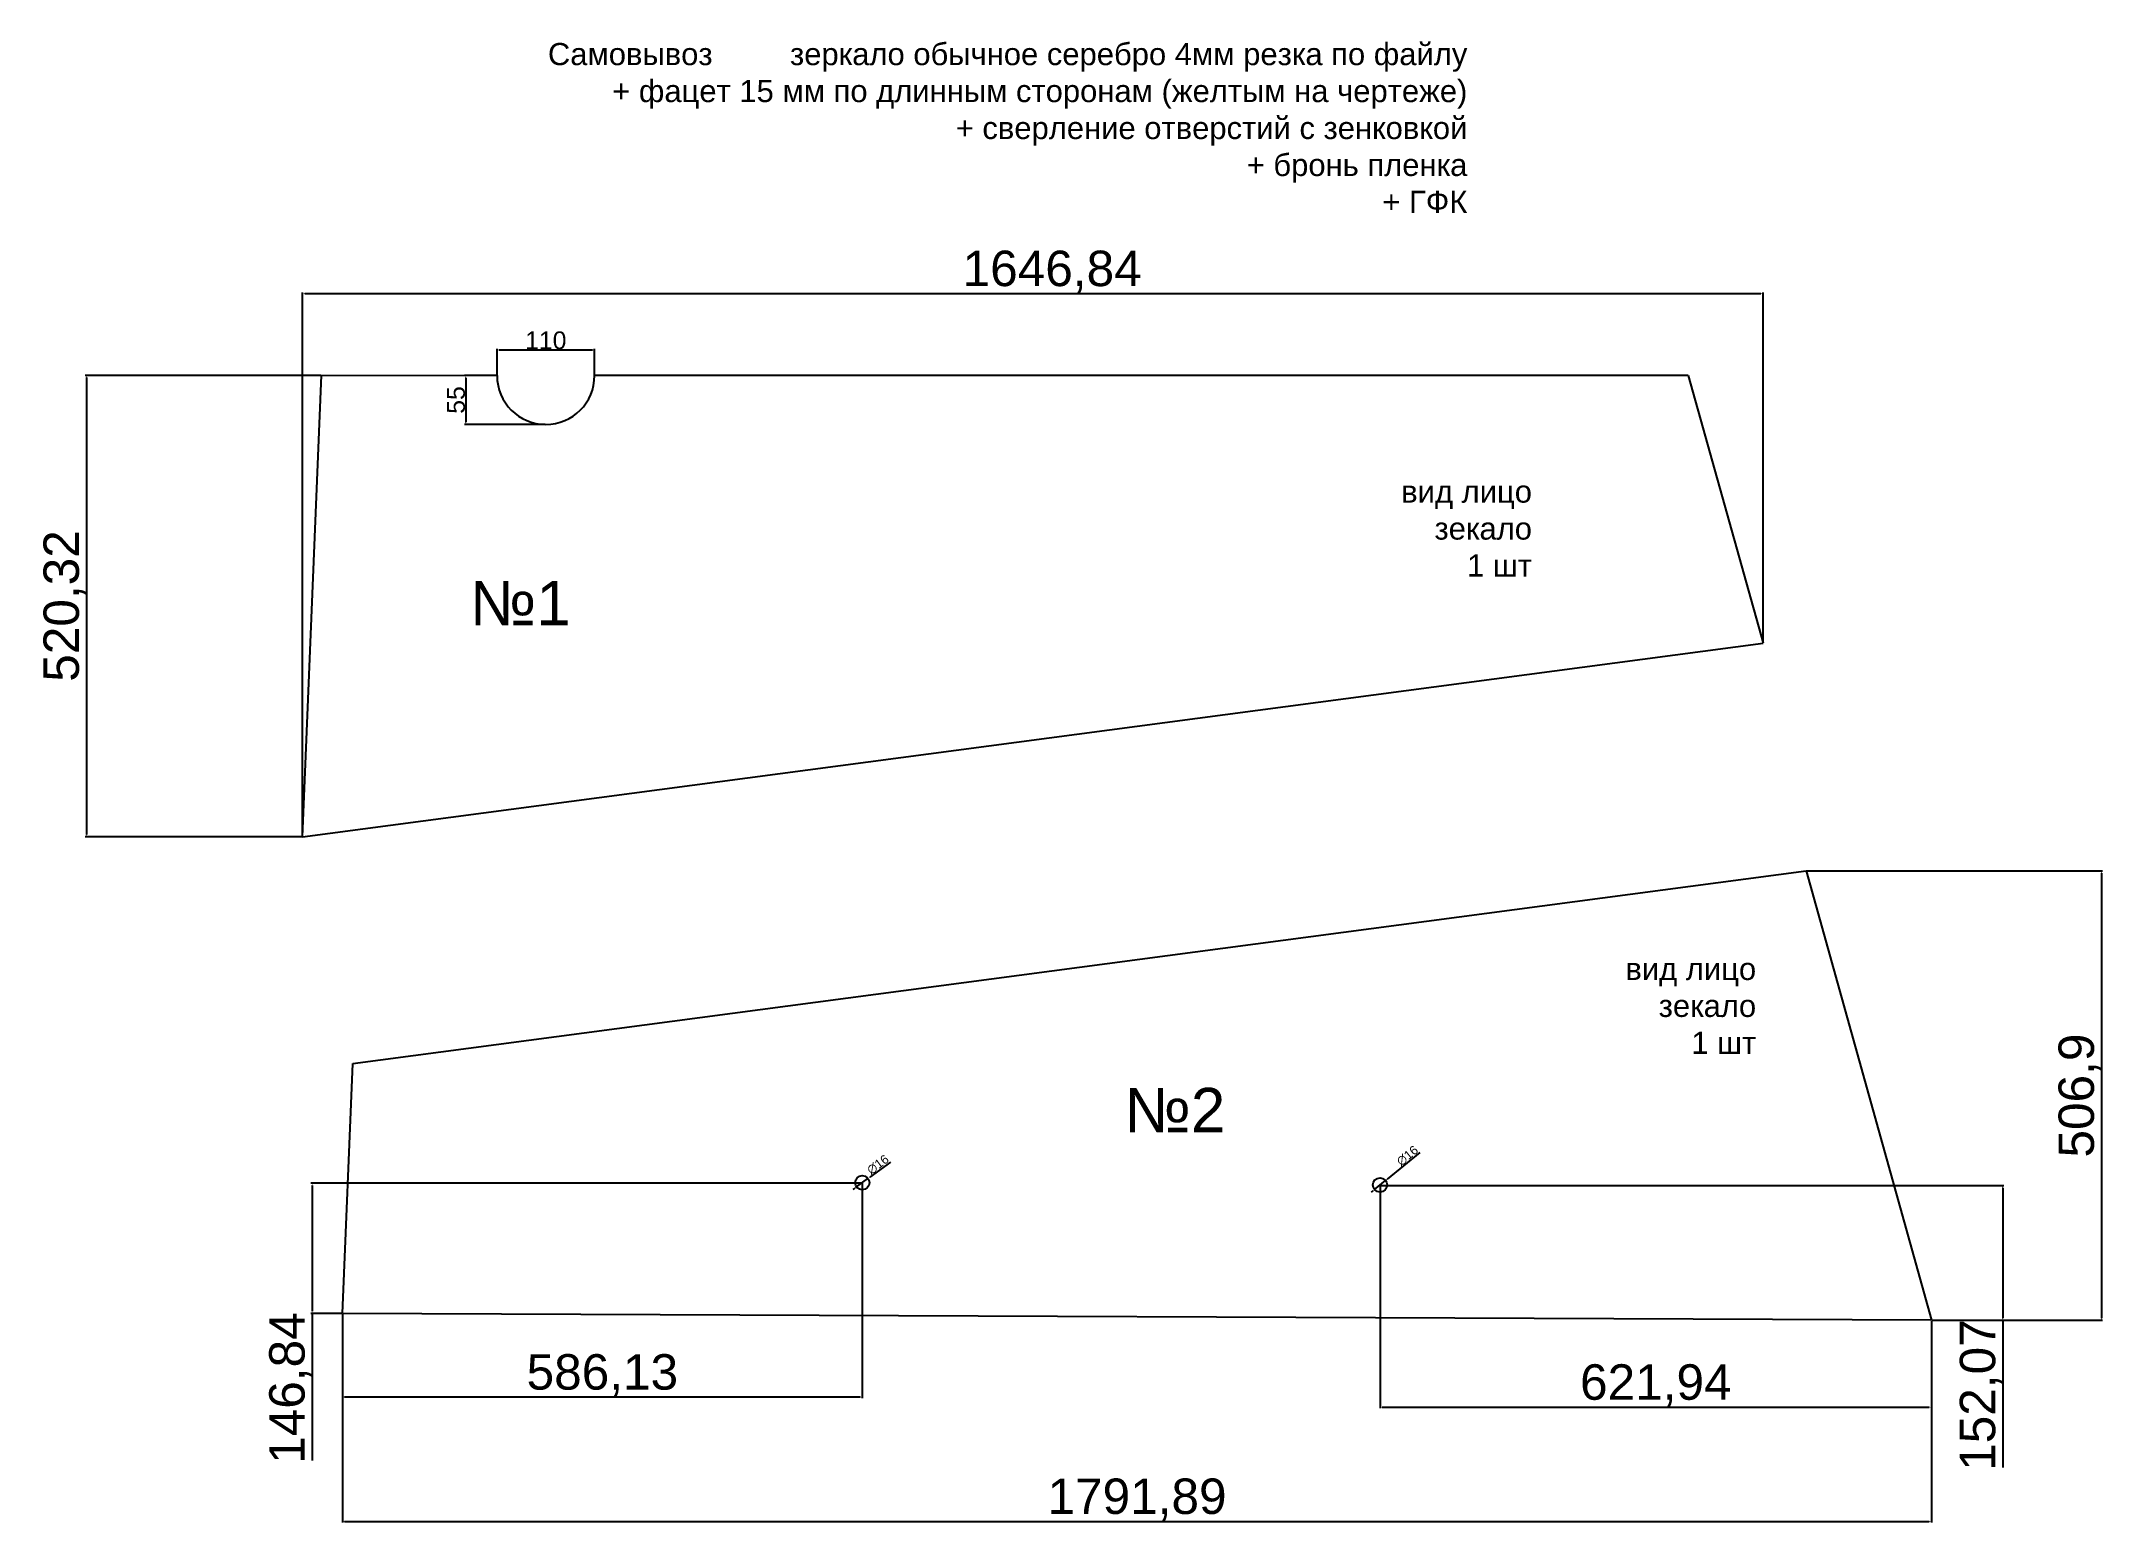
# Model space of a CAD drawing. Header units: millimetres. Extents: x 681 to 3006, y 803 to 2474.
import ezdxf

# ---------------------------------------------------------------- set-up
doc = ezdxf.new("R2010")
doc.units = ezdxf.units.MM
doc.styles.get("Standard").update_dxf_attribs({"font": 'arial.ttf'})
doc.dimstyles.new('ISO-25', dxfattribs={"dimtxt": 2.5, "dimasz": 2.5, "dimexe": 1.25, "dimexo": 0.625, "dimtad": 1, "dimtxsty": 'Standard', "dimcen": 2.5, "dimadec": 0, "dimazin": 0, "dimtfac": 1, "dimtmove": 0, "dimatfit": 3, "dimfxl": 1, "dimarcsym": 0})

# ---------------------------------------------------------------- blocks, each defined once
blk = doc.blocks.new('*D1')
at = {"color": 0, "lineweight": -2, "transparency": 16777216}
for p, q in [((1638.6, 1209.9), (1615.2, 1192.8)), ((1600.3, 1181.9), (1613.2, 1191.4)), ((1598.3, 1180.4), (1596.3, 1179))]:
    blk.add_line(p, q, dxfattribs=at)
at = {"color": 0, "transparency": 16777216}
for points in [[(1615, 1193.2), (1615.5, 1192.5), (1613.2, 1191.4)], [(1598.5, 1180.1), (1598, 1180.8), (1600.3, 1181.9)]]:
    blk.add_solid(points, dxfattribs=at)
at = {"layer": 'Defpoints', "color": 0, "transparency": 16777216}
for p in [(1613.2, 1191.4), (1600.3, 1181.9)]:
    blk.add_point(p, dxfattribs=at)
at = {"color": 0, "transparency": 16777216, "insert": (1624.4, 1207), "char_height": 10, "attachment_point": 5, "rotation": 36.1899}
blk.add_mtext('∅16', dxfattribs=at)
blk = doc.blocks.new('*D2')
at = {"color": 0, "lineweight": -2, "transparency": 16777216}
for p, q in [((2235.6, 1220.7), (2198.7, 1190.7)), ((2184.4, 1179.1), (2196.8, 1189.1)), ((2182.4, 1177.5), (2180.5, 1175.9))]:
    blk.add_line(p, q, dxfattribs=at)
at = {"color": 0, "transparency": 16777216}
for points in [[(2198.5, 1191), (2199, 1190.4), (2196.8, 1189.1)], [(2182.7, 1177.2), (2182.2, 1177.8), (2184.4, 1179.1)]]:
    blk.add_solid(points, dxfattribs=at)
at = {"layer": 'Defpoints', "color": 0, "transparency": 16777216}
for p in [(2196.8, 1189.1), (2184.4, 1179.1)]:
    blk.add_point(p, dxfattribs=at)
at = {"color": 0, "transparency": 16777216, "insert": (2221.5, 1217), "char_height": 10, "attachment_point": 5, "rotation": 39.0941}
blk.add_mtext('∅16', dxfattribs=at)
blk = doc.blocks.new('*D7')
at = {"color": 0, "lineweight": -2, "transparency": 16777216}
for p, q in [((996.3, 2097.1), (730.6, 2097.1)), ((731.9, 2094.6), (731.9, 1579.3)), ((975, 1576.8), (730.6, 1576.8))]:
    blk.add_line(p, q, dxfattribs=at)
at = {"color": 0, "transparency": 16777216}
for points in [[(732.3, 2094.6), (731.4, 2094.6), (731.9, 2097.1)], [(731.4, 1579.3), (732.3, 1579.3), (731.9, 1576.8)]]:
    blk.add_solid(points, dxfattribs=at)
at = {"layer": 'Defpoints', "color": 0, "transparency": 16777216}
for p in [(996.9, 2097.1), (731.9, 1576.8), (975.7, 1576.8)]:
    blk.add_point(p, dxfattribs=at)
at = {"color": 0, "transparency": 16777216, "insert": (707.2, 1837), "char_height": 40, "attachment_point": 5, "rotation": 90}
blk.add_mtext('520,32', dxfattribs=at)
blk = doc.blocks.new('*D8')
at = {"color": 0, "lineweight": -2, "transparency": 16777216}
for p, q in [((975.7, 1577.4), (975.7, 2190.6)), ((978.2, 2189.3), (2620, 2189.3)), ((2622.5, 1795.8), (2622.5, 2190.6))]:
    blk.add_line(p, q, dxfattribs=at)
at = {"color": 0, "transparency": 16777216}
for points in [[(978.2, 2189.7), (978.2, 2188.9), (975.7, 2189.3)], [(2620, 2189.7), (2620, 2188.9), (2622.5, 2189.3)]]:
    blk.add_solid(points, dxfattribs=at)
at = {"layer": 'Defpoints', "color": 0, "transparency": 16777216}
for p in [(2622.5, 2189.3), (2622.5, 1795.1), (975.7, 1576.8)]:
    blk.add_point(p, dxfattribs=at)
at = {"color": 0, "transparency": 16777216, "insert": (1820.9, 2214), "char_height": 40, "attachment_point": 5}
blk.add_mtext('1646,84', dxfattribs=at)
blk = doc.blocks.new('*D9')
at = {"color": 0, "lineweight": -2, "transparency": 16777216}
for p, q in [((1606.8, 1186), (1606.8, 943.6)), ((1020.6, 1038.5), (1020.6, 943.6)), ((1604.3, 944.9), (1023.1, 944.9))]:
    blk.add_line(p, q, dxfattribs=at)
at = {"color": 0, "transparency": 16777216}
for points in [[(1023.1, 945.3), (1023.1, 944.4), (1020.6, 944.9)], [(1604.3, 944.4), (1604.3, 945.3), (1606.8, 944.9)]]:
    blk.add_solid(points, dxfattribs=at)
at = {"layer": 'Defpoints', "color": 0, "transparency": 16777216}
for p in [(1606.8, 1186.6), (1020.6, 1039.2), (1020.6, 944.9)]:
    blk.add_point(p, dxfattribs=at)
at = {"color": 0, "transparency": 16777216, "insert": (1313.7, 969.5), "char_height": 40, "attachment_point": 5}
blk.add_mtext('586,13', dxfattribs=at)
blk = doc.blocks.new('*D10')
at = {"color": 0, "lineweight": -2, "transparency": 16777216}
for p, q in [((1606.1, 1186), (985.1, 1186)), ((986.4, 1183.5), (986.4, 1041.7)), ((1020, 1039.2), (985.1, 1039.2)), ((986.4, 1039.2), (986.4, 873.3))]:
    blk.add_line(p, q, dxfattribs=at)
at = {"color": 0, "transparency": 16777216}
for points in [[(986.8, 1183.5), (986, 1183.5), (986.4, 1186)], [(986, 1041.7), (986.8, 1041.7), (986.4, 1039.2)]]:
    blk.add_solid(points, dxfattribs=at)
at = {"layer": 'Defpoints', "color": 0, "transparency": 16777216}
for p in [(1606.8, 1186), (986.4, 1039.2), (1020.6, 1039.2)]:
    blk.add_point(p, dxfattribs=at)
at = {"color": 0, "transparency": 16777216, "insert": (961.7, 955), "char_height": 40, "attachment_point": 5, "rotation": 90}
blk.add_mtext('146,84', dxfattribs=at)
blk = doc.blocks.new('*D11')
at = {"color": 0, "lineweight": -2, "transparency": 16777216}
for p, q in [((2190.6, 1183.5), (2190.6, 932.2)), ((2812.5, 1030.8), (2812.5, 932.2)), ((2193.1, 933.5), (2810, 933.5))]:
    blk.add_line(p, q, dxfattribs=at)
at = {"color": 0, "transparency": 16777216}
for points in [[(2193.1, 933.9), (2193.1, 933.1), (2190.6, 933.5)], [(2810, 933.1), (2810, 933.9), (2812.5, 933.5)]]:
    blk.add_solid(points, dxfattribs=at)
at = {"layer": 'Defpoints', "color": 0, "transparency": 16777216}
for p in [(2190.6, 1184.1), (2812.5, 1031.4), (2812.5, 933.5)]:
    blk.add_point(p, dxfattribs=at)
at = {"color": 0, "transparency": 16777216, "insert": (2501.6, 958.1), "char_height": 40, "attachment_point": 5}
blk.add_mtext('621,94', dxfattribs=at)
blk = doc.blocks.new('*D12')
at = {"color": 0, "lineweight": -2, "transparency": 16777216}
for p, q in [((2191.2, 1183.5), (2894, 1183.5)), ((2892.8, 1181), (2892.8, 1033.9)), ((2813.1, 1031.4), (2894, 1031.4)), ((2892.8, 1031.4), (2892.8, 865.4))]:
    blk.add_line(p, q, dxfattribs=at)
at = {"color": 0, "transparency": 16777216}
for points in [[(2893.2, 1181), (2892.3, 1181), (2892.8, 1183.5)], [(2892.3, 1033.9), (2893.2, 1033.9), (2892.8, 1031.4)]]:
    blk.add_solid(points, dxfattribs=at)
at = {"layer": 'Defpoints', "color": 0, "transparency": 16777216}
for p in [(2190.6, 1183.5), (2812.5, 1031.4), (2892.8, 1031.4)]:
    blk.add_point(p, dxfattribs=at)
at = {"color": 0, "transparency": 16777216, "insert": (2868.1, 947.1), "char_height": 40, "attachment_point": 5, "rotation": 90}
blk.add_mtext('152,07', dxfattribs=at)
blk = doc.blocks.new('*D13')
at = {"color": 0, "lineweight": -2, "transparency": 16777216}
for p, q in [((1020.6, 1038.5), (1020.6, 803.4)), ((2812.5, 1030.2), (2812.5, 803.4)), ((1023.1, 804.7), (2810, 804.7))]:
    blk.add_line(p, q, dxfattribs=at)
at = {"color": 0, "transparency": 16777216}
for points in [[(1023.1, 805.1), (1023.1, 804.3), (1020.6, 804.7)], [(2810, 804.3), (2810, 805.1), (2812.5, 804.7)]]:
    blk.add_solid(points, dxfattribs=at)
at = {"layer": 'Defpoints', "color": 0, "transparency": 16777216}
for p in [(1020.6, 1039.2), (2812.5, 1030.8), (2812.5, 804.7)]:
    blk.add_point(p, dxfattribs=at)
at = {"color": 0, "transparency": 16777216, "insert": (1916.6, 829.3), "char_height": 40, "attachment_point": 5}
blk.add_mtext('1791,89', dxfattribs=at)
blk = doc.blocks.new('*D14')
at = {"color": 0, "lineweight": -2, "transparency": 16777216}
for p, q in [((2671.6, 1538.3), (3005.3, 1538.3)), ((3004, 1535.8), (3004, 1033.9)), ((2813.1, 1031.4), (3005.3, 1031.4))]:
    blk.add_line(p, q, dxfattribs=at)
at = {"color": 0, "transparency": 16777216}
for points in [[(3004.4, 1535.8), (3003.6, 1535.8), (3004, 1538.3)], [(3003.6, 1033.9), (3004.4, 1033.9), (3004, 1031.4)]]:
    blk.add_solid(points, dxfattribs=at)
at = {"layer": 'Defpoints', "color": 0, "transparency": 16777216}
for p in [(2671, 1538.3), (2812.5, 1031.4), (3004, 1031.4)]:
    blk.add_point(p, dxfattribs=at)
at = {"color": 0, "transparency": 16777216, "insert": (2979.4, 1284.9), "char_height": 40, "attachment_point": 5, "rotation": 90}
blk.add_mtext('506,9', dxfattribs=at)
blk = doc.blocks.new('*D15')
at = {"color": 0, "lineweight": -2, "transparency": 16777216}
for p, q in [((1194.9, 2097.4), (1194.9, 2126.9)), ((1197.4, 2125.7), (1302.4, 2125.7)), ((1304.9, 2097.4), (1304.9, 2126.9))]:
    blk.add_line(p, q, dxfattribs=at)
at = {"color": 0, "transparency": 16777216}
for points in [[(1197.4, 2126.1), (1197.4, 2125.3), (1194.9, 2125.7)], [(1302.4, 2125.3), (1302.4, 2126.1), (1304.9, 2125.7)]]:
    blk.add_solid(points, dxfattribs=at)
at = {"layer": 'Defpoints', "color": 0, "transparency": 16777216}
for p in [(1304.9, 2125.7), (1194.9, 2096.8), (1304.9, 2096.8)]:
    blk.add_point(p, dxfattribs=at)
at = {"color": 0, "transparency": 16777216, "insert": (1249.9, 2136.5), "char_height": 20, "attachment_point": 5}
blk.add_mtext('110', dxfattribs=at)
blk = doc.blocks.new('*D16')
at = {"color": 0, "lineweight": -2, "transparency": 16777216}
for p, q in [((1194.3, 2096.8), (1158.4, 2096.8)), ((1159.6, 2094.3), (1159.6, 2044.3)), ((1249.3, 2041.8), (1158.4, 2041.8))]:
    blk.add_line(p, q, dxfattribs=at)
at = {"color": 0, "transparency": 16777216}
for points in [[(1160, 2094.3), (1159.2, 2094.3), (1159.6, 2096.8)], [(1159.2, 2044.3), (1160, 2044.3), (1159.6, 2041.8)]]:
    blk.add_solid(points, dxfattribs=at)
at = {"layer": 'Defpoints', "color": 0, "transparency": 16777216}
for p in [(1194.9, 2096.8), (1159.6, 2041.8), (1249.9, 2041.8)]:
    blk.add_point(p, dxfattribs=at)
at = {"color": 0, "transparency": 16777216, "insert": (1148.8, 2069.3), "char_height": 20, "attachment_point": 5, "rotation": 90}
blk.add_mtext('55', dxfattribs=at)

msp = doc.modelspace()

# ---------------------------------------------------------------- linework, layer by layer
at = {"color": 7}
for p, q in [((975.653, 1576.818), (996.92, 2097.136)), ((996.92, 2097.136), (1194.905, 2096.768)), ((2538.257, 2096.768), (1304.905, 2096.768)), ((2538.257, 2096.768), (2622.491, 1795.137)), ((975.653, 1576.818), (2622.491, 1795.137)), ((1032.156, 1321.061), (2670.964, 1538.316)), ((2670.964, 1538.316), (2812.524, 1031.411)), ((1020.634, 1039.169), (1032.156, 1321.061)), ((2812.524, 1031.411), (1020.634, 1039.169))]:
    msp.add_line(p, q, dxfattribs=at)
for centre in [(1606.764, 1186.632), (2190.583, 1184.105)]:
    msp.add_circle(centre, 8, dxfattribs=at)
msp.add_arc((1249.905, 2096.768), 55, 180, 0, dxfattribs=at)

# ---------------------------------------------------------------- texts
for s, width, gutter_width, heights, insert, char_height, attachment_point in [('{\\fArial|b0|i0|c204|p34;Самовывоз         зеркало обычное серебро }4{\\fArial|b0|i0|c204|p34;мм резка по файлу\\P}+ {\\fArial|b0|i0|c204|p34;фацет }15 {\\fArial|b0|i0|c204|p34;мм по длинным сторонам }({\\fArial|b0|i0|c204|p34;желтым на чертеже})\\P+ {\\fArial|b0|i0|c204|p34;сверление отверстий с зенковкой\\P}+ {\\fArial|b0|i0|c204|p34;бронь пленка\\P}+ {\\fArial|b0|i0|c204|p34;ГФК  }', 1043.35693, 125, [316.73], (2289.089, 2471.943), 25, 3), ('вид лицо зекало\\P1 шт', 239.99297, 125, [-108.436], (2361.946, 1978.552), 25, 3), ('№1', 37.53185, 12.5, [-50.205], (1164.255, 1865.252), 50, 1), ('вид лицо зекало\\P1 шт', 239.99297, 125, [-108.436], (2614.757, 1440.23), 25, 3), ('№2', 58.7455, 12.5, [-50.205], (1902.425, 1293.527), 50, 1)]:
    msp.add_mtext_dynamic_manual_height_columns(s, width=width, gutter_width=gutter_width, heights=heights, dxfattribs=dict(insert=insert, char_height=char_height, attachment_point=attachment_point))

# ---------------------------------------------------------------- dimensions: what is measured, and where the dimension line sits
dim = msp.add_linear_dim(base=(2622.491, 2189.318), p1=(975.653, 1576.818), p2=(2622.491, 1795.137), dimstyle='ISO-25', override={"dimtxt": 40}, dxfattribs=at)
dim.commit()
dim.dimension.update_dxf_attribs({"geometry": '*D8', "text_midpoint": (1820.866, 2189.318), "dimtype": 160})
dim = msp.add_linear_dim(base=(1304.905, 2125.676), p1=(1194.905, 2096.768), p2=(1304.905, 2096.768), dimstyle='ISO-25', override={"dimtxt": 20})
dim.commit()
dim.dimension.update_dxf_attribs({"geometry": '*D15', "text_midpoint": (1249.905, 2136.512)})
for base, p1, p2, picture, middle in [((731.851, 1576.818), (996.92, 2097.136), (975.653, 1576.818), '*D7', (707.188, 1836.977)), ((3004.01412, 1031.41084), (2670.96419, 1538.31583), (2812.52365, 1031.41084), '*D14', (2979.35092, 1284.86333)), ((986.394, 1039.169), (1606.764, 1186.007), (1020.634, 1039.169), '*D10', (961.731, 954.98)), ((2892.76, 1031.411), (2190.583, 1183.48), (2812.524, 1031.411), '*D12', (2868.097, 947.14))]:
    dim = msp.add_linear_dim(base=base, p1=p1, p2=p2, angle=90, dimstyle='ISO-25', override={"dimtxt": 40}, dxfattribs=at)
    dim.commit()
    dim.dimension.update_dxf_attribs({"geometry": picture, "text_midpoint": middle})
dim = msp.add_linear_dim(base=(1159.633, 2041.768), p1=(1194.905, 2096.768), p2=(1249.905, 2041.768), angle=90, dimstyle='ISO-25', override={"dimtxt": 20})
dim.commit()
dim.dimension.update_dxf_attribs({"geometry": '*D16', "text_midpoint": (1148.838, 2069.268)})
dim = msp.add_diameter_dim_2p(p1=(1600.307, 1181.909), p2=(1613.22, 1191.356), dimstyle='ISO-25', override={"dimtxt": 10}, dxfattribs=at)
dim.commit()
dim.dimension.update_dxf_attribs({"geometry": '*D1', "text_midpoint": (1624.379, 1206.968)})
dim = msp.add_diameter_dim_2p(p1=(2184.374, 1179.06), p2=(2196.792, 1189.15), dimstyle='ISO-25', override={"dimtxt": 10}, dxfattribs=at)
dim.commit()
dim.dimension.update_dxf_attribs({"geometry": '*D2', "text_midpoint": (2225.311, 1212.321), "dimtype": 163})
for base, p1, p2, picture, middle in [((1020.634, 944.862), (1606.764, 1186.632), (1020.634, 1039.169), '*D9', (1313.699, 969.525)), ((2812.524, 933.478), (2190.583, 1184.105), (2812.524, 1031.411), '*D11', (2501.553, 958.141)), ((2812.524, 804.683), (1020.634, 1039.169), (2812.524, 1030.786), '*D13', (1916.579, 829.346))]:
    dim = msp.add_linear_dim(base=base, p1=p1, p2=p2, dimstyle='ISO-25', override={"dimtxt": 40}, dxfattribs=at)
    dim.commit()
    dim.dimension.update_dxf_attribs({"geometry": picture, "text_midpoint": middle})

doc.saveas('drawing.dxf')
